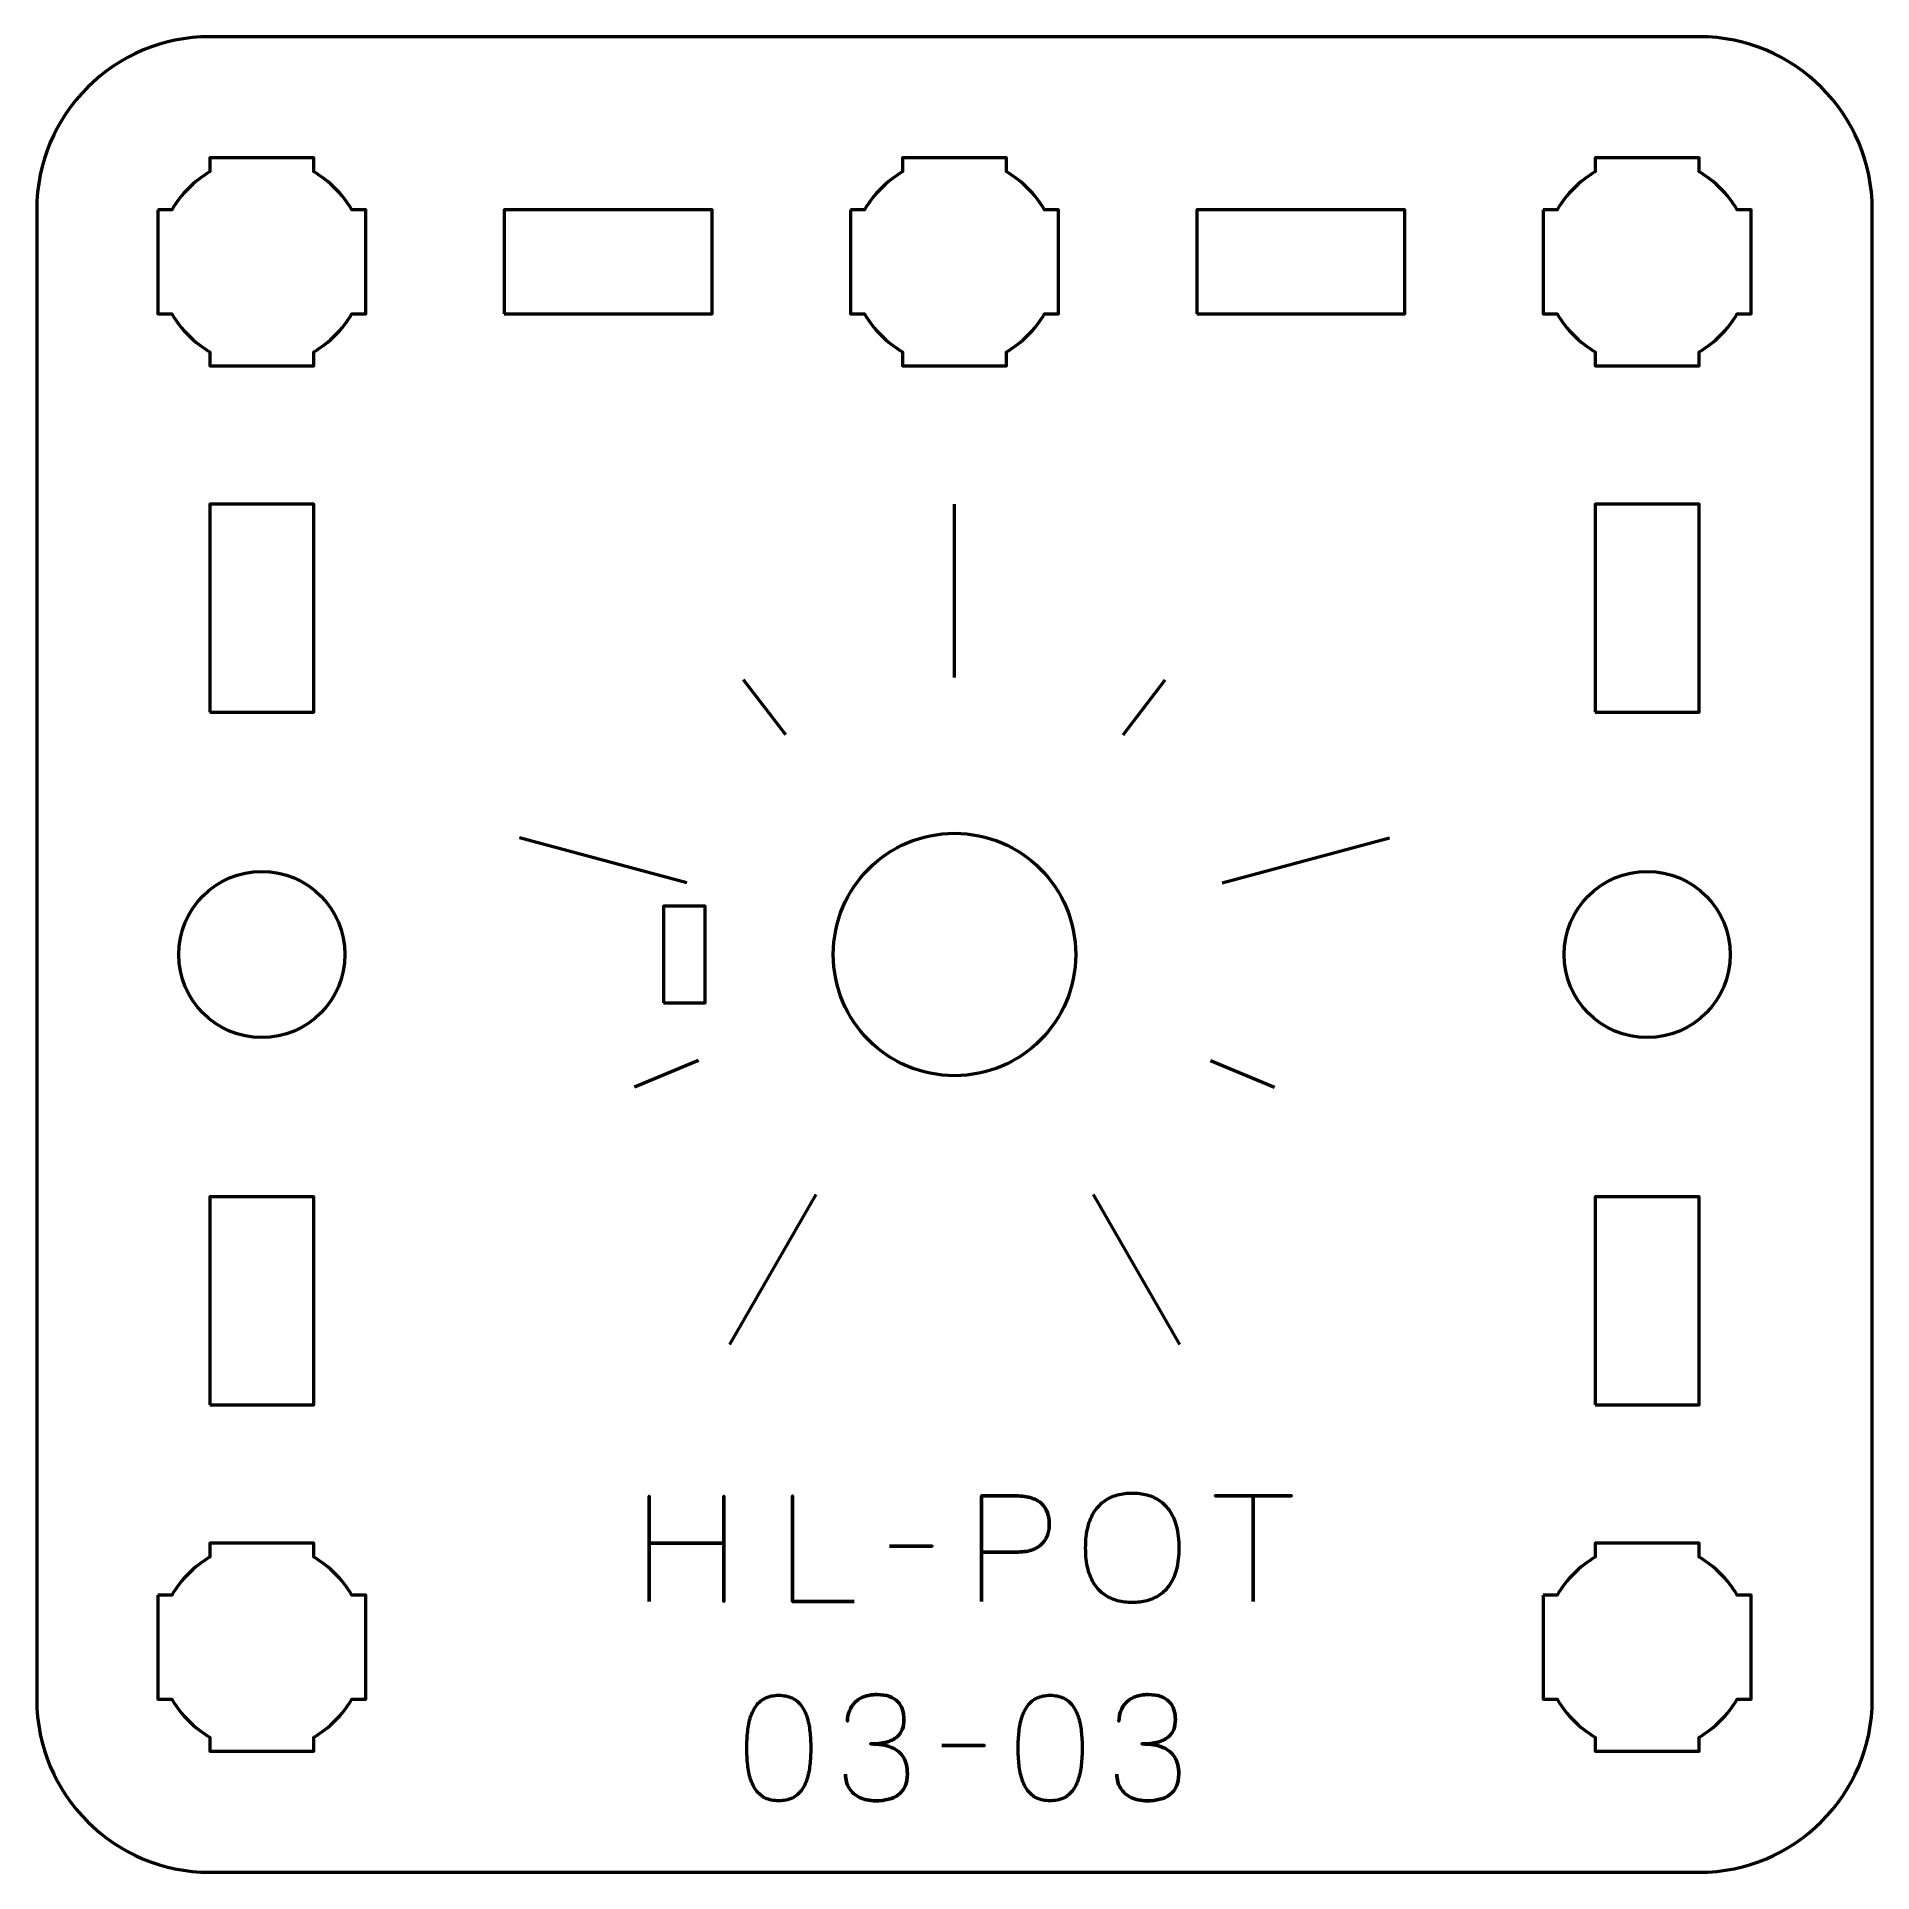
# Model space of a CAD drawing. Header units: centimetres. Extents: x 8.85 to 14.15, y -17.5 to -12.2.
import ezdxf

# ---------------------------------------------------------------- set-up
doc = ezdxf.new("R2010")
doc.units = ezdxf.units.CM
doc.header["$MEASUREMENT"] = 0
doc.layers.add('Layer 1', color=7, linetype='Continuous')

msp = doc.modelspace()

# ---------------------------------------------------------------- linework, layer by layer
at = {"layer": 'Layer 1', "lineweight": 53}
for points in [[(9.35, -14.15), (9.65, -14.15), (9.65, -13.55), (9.35, -13.55), (9.35, -14.15)], [(13.35, -14.15), (13.65, -14.15), (13.65, -13.55), (13.35, -13.55), (13.35, -14.15)], [(10.66, -14.98999), (10.78, -14.98999), (10.78, -14.71001), (10.66, -14.71001), (10.66, -14.98999)], [(9.35, -16.15), (9.65, -16.15), (9.65, -15.55), (9.35, -15.55), (9.35, -16.15)], [(13.35, -16.15), (13.65, -16.15), (13.65, -15.55), (13.35, -15.55), (13.35, -16.15)]]:
    msp.add_lwpolyline(points, close=True, dxfattribs=at)
for centre, major_axis, ratio in [((11.5, -14.85), (0.35, 0), 0.9999714), ((9.5, -14.85), (0, 0.24), 1), ((13.5, -14.85), (0, 0.24), 1)]:
    msp.add_ellipse(centre, major_axis=major_axis, ratio=ratio, dxfattribs=at)
for points, knots in [([(8.85, -17), (8.85, -17), (8.85, -12.7), (8.85, -12.7), (8.85, -12.7), (8.85, -12.42391), (9.07391, -12.2), (9.35, -12.2), (9.35, -12.2), (9.35, -12.2), (13.65, -12.2), (13.65, -12.2), (13.65, -12.2), (13.92609, -12.2), (14.15, -12.42391), (14.15, -12.7), (14.15, -12.7), (14.15, -12.7), (14.15, -17), (14.15, -17), (14.15, -17), (14.15, -17.27609), (13.92609, -17.5), (13.65, -17.5), (13.65, -17.5), (13.65, -17.5), (9.35, -17.5), (9.35, -17.5), (9.35, -17.5), (9.07391, -17.5), (8.85, -17.27609), (8.85, -17)], [0, 0, 0, 0, 0.125, 0.125, 0.125, 0.125, 0.25, 0.25, 0.25, 0.25, 0.375, 0.375, 0.375, 0.375, 0.5, 0.5, 0.5, 0.5, 0.625, 0.625, 0.625, 0.625, 0.75, 0.75, 0.75, 0.75, 0.875, 0.875, 0.875, 0.875, 1, 1, 1, 1]), ([(9.2, -12.7), (9.2, -12.7), (9.24015, -12.7), (9.24015, -12.7), (9.24015, -12.7), (9.2665, -12.65447), (9.30447, -12.6165), (9.35, -12.59015), (9.35, -12.59015), (9.35, -12.59015), (9.35, -12.55), (9.35, -12.55), (9.35, -12.55), (9.35, -12.55), (9.5, -12.55), (9.5, -12.55), (9.5, -12.55), (9.5, -12.55), (9.65, -12.55), (9.65, -12.55), (9.65, -12.55), (9.65, -12.55), (9.65, -12.59015), (9.65, -12.59015), (9.65, -12.59015), (9.69553, -12.6165), (9.7335, -12.65447), (9.75985, -12.7), (9.75985, -12.7), (9.75985, -12.7), (9.8, -12.7), (9.8, -12.7), (9.8, -12.7), (9.8, -12.7), (9.8, -12.85), (9.8, -12.85), (9.8, -12.85), (9.8, -12.85), (9.8, -13), (9.8, -13), (9.8, -13), (9.8, -13), (9.75985, -13), (9.75985, -13), (9.75985, -13), (9.7335, -13.04553), (9.69553, -13.0835), (9.65, -13.10985), (9.65, -13.10985), (9.65, -13.10985), (9.65, -13.15), (9.65, -13.15), (9.65, -13.15), (9.65, -13.15), (9.5, -13.15), (9.5, -13.15), (9.5, -13.15), (9.5, -13.15), (9.35, -13.15), (9.35, -13.15), (9.35, -13.15), (9.35, -13.15), (9.35, -13.10985), (9.35, -13.10985), (9.35, -13.10985), (9.30447, -13.0835), (9.2665, -13.04553), (9.24015, -13), (9.24015, -13), (9.24015, -13), (9.2, -13), (9.2, -13), (9.2, -13), (9.2, -13), (9.2, -12.85), (9.2, -12.85), (9.2, -12.85), (9.2, -12.85), (9.2, -12.7), (9.2, -12.7)], [0, 0, 0, 0, 0.05, 0.05, 0.05, 0.05, 0.1, 0.1, 0.1, 0.1, 0.15, 0.15, 0.15, 0.15, 0.2, 0.2, 0.2, 0.2, 0.25, 0.25, 0.25, 0.25, 0.3, 0.3, 0.3, 0.3, 0.35, 0.35, 0.35, 0.35, 0.4, 0.4, 0.4, 0.4, 0.45, 0.45, 0.45, 0.45, 0.5, 0.5, 0.5, 0.5, 0.55, 0.55, 0.55, 0.55, 0.6, 0.6, 0.6, 0.6, 0.65, 0.65, 0.65, 0.65, 0.7, 0.7, 0.7, 0.7, 0.75, 0.75, 0.75, 0.75, 0.8, 0.8, 0.8, 0.8, 0.85, 0.85, 0.85, 0.85, 0.9, 0.9, 0.9, 0.9, 0.95, 0.95, 0.95, 0.95, 1, 1, 1, 1]), ([(11.2, -12.7), (11.2, -12.7), (11.24015, -12.7), (11.24015, -12.7), (11.24015, -12.7), (11.2665, -12.65447), (11.30447, -12.6165), (11.35, -12.59015), (11.35, -12.59015), (11.35, -12.59015), (11.35, -12.55), (11.35, -12.55), (11.35, -12.55), (11.35, -12.55), (11.5, -12.55), (11.5, -12.55), (11.5, -12.55), (11.5, -12.55), (11.65, -12.55), (11.65, -12.55), (11.65, -12.55), (11.65, -12.55), (11.65, -12.59015), (11.65, -12.59015), (11.65, -12.59015), (11.69553, -12.6165), (11.7335, -12.65447), (11.75985, -12.7), (11.75985, -12.7), (11.75985, -12.7), (11.8, -12.7), (11.8, -12.7), (11.8, -12.7), (11.8, -12.7), (11.8, -12.85), (11.8, -12.85), (11.8, -12.85), (11.8, -12.85), (11.8, -13), (11.8, -13), (11.8, -13), (11.8, -13), (11.75985, -13), (11.75985, -13), (11.75985, -13), (11.7335, -13.04553), (11.69553, -13.0835), (11.65, -13.10985), (11.65, -13.10985), (11.65, -13.10985), (11.65, -13.15), (11.65, -13.15), (11.65, -13.15), (11.65, -13.15), (11.5, -13.15), (11.5, -13.15), (11.5, -13.15), (11.5, -13.15), (11.35, -13.15), (11.35, -13.15), (11.35, -13.15), (11.35, -13.15), (11.35, -13.10985), (11.35, -13.10985), (11.35, -13.10985), (11.30447, -13.0835), (11.2665, -13.04553), (11.24015, -13), (11.24015, -13), (11.24015, -13), (11.2, -13), (11.2, -13), (11.2, -13), (11.2, -13), (11.2, -12.85), (11.2, -12.85), (11.2, -12.85), (11.2, -12.85), (11.2, -12.7), (11.2, -12.7)], [0, 0, 0, 0, 0.05, 0.05, 0.05, 0.05, 0.1, 0.1, 0.1, 0.1, 0.15, 0.15, 0.15, 0.15, 0.2, 0.2, 0.2, 0.2, 0.25, 0.25, 0.25, 0.25, 0.3, 0.3, 0.3, 0.3, 0.35, 0.35, 0.35, 0.35, 0.4, 0.4, 0.4, 0.4, 0.45, 0.45, 0.45, 0.45, 0.5, 0.5, 0.5, 0.5, 0.55, 0.55, 0.55, 0.55, 0.6, 0.6, 0.6, 0.6, 0.65, 0.65, 0.65, 0.65, 0.7, 0.7, 0.7, 0.7, 0.75, 0.75, 0.75, 0.75, 0.8, 0.8, 0.8, 0.8, 0.85, 0.85, 0.85, 0.85, 0.9, 0.9, 0.9, 0.9, 0.95, 0.95, 0.95, 0.95, 1, 1, 1, 1]), ([(13.2, -12.7), (13.2, -12.7), (13.24015, -12.7), (13.24015, -12.7), (13.24015, -12.7), (13.2665, -12.65447), (13.30447, -12.6165), (13.35, -12.59015), (13.35, -12.59015), (13.35, -12.59015), (13.35, -12.55), (13.35, -12.55), (13.35, -12.55), (13.35, -12.55), (13.5, -12.55), (13.5, -12.55), (13.5, -12.55), (13.5, -12.55), (13.65, -12.55), (13.65, -12.55), (13.65, -12.55), (13.65, -12.55), (13.65, -12.59015), (13.65, -12.59015), (13.65, -12.59015), (13.69553, -12.6165), (13.7335, -12.65447), (13.75985, -12.7), (13.75985, -12.7), (13.75985, -12.7), (13.8, -12.7), (13.8, -12.7), (13.8, -12.7), (13.8, -12.7), (13.8, -12.85), (13.8, -12.85), (13.8, -12.85), (13.8, -12.85), (13.8, -13), (13.8, -13), (13.8, -13), (13.8, -13), (13.75985, -13), (13.75985, -13), (13.75985, -13), (13.7335, -13.04553), (13.69553, -13.0835), (13.65, -13.10985), (13.65, -13.10985), (13.65, -13.10985), (13.65, -13.15), (13.65, -13.15), (13.65, -13.15), (13.65, -13.15), (13.5, -13.15), (13.5, -13.15), (13.5, -13.15), (13.5, -13.15), (13.35, -13.15), (13.35, -13.15), (13.35, -13.15), (13.35, -13.15), (13.35, -13.10985), (13.35, -13.10985), (13.35, -13.10985), (13.30447, -13.0835), (13.2665, -13.04553), (13.24015, -13), (13.24015, -13), (13.24015, -13), (13.2, -13), (13.2, -13), (13.2, -13), (13.2, -13), (13.2, -12.85), (13.2, -12.85), (13.2, -12.85), (13.2, -12.85), (13.2, -12.7), (13.2, -12.7)], [0, 0, 0, 0, 0.05, 0.05, 0.05, 0.05, 0.1, 0.1, 0.1, 0.1, 0.15, 0.15, 0.15, 0.15, 0.2, 0.2, 0.2, 0.2, 0.25, 0.25, 0.25, 0.25, 0.3, 0.3, 0.3, 0.3, 0.35, 0.35, 0.35, 0.35, 0.4, 0.4, 0.4, 0.4, 0.45, 0.45, 0.45, 0.45, 0.5, 0.5, 0.5, 0.5, 0.55, 0.55, 0.55, 0.55, 0.6, 0.6, 0.6, 0.6, 0.65, 0.65, 0.65, 0.65, 0.7, 0.7, 0.7, 0.7, 0.75, 0.75, 0.75, 0.75, 0.8, 0.8, 0.8, 0.8, 0.85, 0.85, 0.85, 0.85, 0.9, 0.9, 0.9, 0.9, 0.95, 0.95, 0.95, 0.95, 1, 1, 1, 1]), ([(10.2, -13), (10.2, -13), (10.2, -12.7), (10.2, -12.7), (10.2, -12.7), (10.2, -12.7), (10.8, -12.7), (10.8, -12.7), (10.8, -12.7), (10.8, -12.7), (10.8, -13), (10.8, -13), (10.8, -13), (10.8, -13), (10.2, -13), (10.2, -13)], [0, 0, 0, 0, 0.25, 0.25, 0.25, 0.25, 0.5, 0.5, 0.5, 0.5, 0.75, 0.75, 0.75, 0.75, 1, 1, 1, 1]), ([(12.2, -13), (12.2, -13), (12.2, -12.7), (12.2, -12.7), (12.2, -12.7), (12.2, -12.7), (12.8, -12.7), (12.8, -12.7), (12.8, -12.7), (12.8, -12.7), (12.8, -13), (12.8, -13), (12.8, -13), (12.8, -13), (12.2, -13), (12.2, -13)], [0, 0, 0, 0, 0.25, 0.25, 0.25, 0.25, 0.5, 0.5, 0.5, 0.5, 0.75, 0.75, 0.75, 0.75, 1, 1, 1, 1]), ([(9.2, -16.7), (9.2, -16.7), (9.24015, -16.7), (9.24015, -16.7), (9.24015, -16.7), (9.2665, -16.65447), (9.30447, -16.6165), (9.35, -16.59015), (9.35, -16.59015), (9.35, -16.59015), (9.35, -16.55), (9.35, -16.55), (9.35, -16.55), (9.35, -16.55), (9.5, -16.55), (9.5, -16.55), (9.5, -16.55), (9.5, -16.55), (9.65, -16.55), (9.65, -16.55), (9.65, -16.55), (9.65, -16.55), (9.65, -16.59015), (9.65, -16.59015), (9.65, -16.59015), (9.69553, -16.6165), (9.7335, -16.65447), (9.75985, -16.7), (9.75985, -16.7), (9.75985, -16.7), (9.8, -16.7), (9.8, -16.7), (9.8, -16.7), (9.8, -16.7), (9.8, -16.85), (9.8, -16.85), (9.8, -16.85), (9.8, -16.85), (9.8, -17), (9.8, -17), (9.8, -17), (9.8, -17), (9.75985, -17), (9.75985, -17), (9.75985, -17), (9.7335, -17.04553), (9.69553, -17.0835), (9.65, -17.10985), (9.65, -17.10985), (9.65, -17.10985), (9.65, -17.15), (9.65, -17.15), (9.65, -17.15), (9.65, -17.15), (9.5, -17.15), (9.5, -17.15), (9.5, -17.15), (9.5, -17.15), (9.35, -17.15), (9.35, -17.15), (9.35, -17.15), (9.35, -17.15), (9.35, -17.10985), (9.35, -17.10985), (9.35, -17.10985), (9.30447, -17.0835), (9.2665, -17.04553), (9.24015, -17), (9.24015, -17), (9.24015, -17), (9.2, -17), (9.2, -17), (9.2, -17), (9.2, -17), (9.2, -16.85), (9.2, -16.85), (9.2, -16.85), (9.2, -16.85), (9.2, -16.7), (9.2, -16.7)], [0, 0, 0, 0, 0.05, 0.05, 0.05, 0.05, 0.1, 0.1, 0.1, 0.1, 0.15, 0.15, 0.15, 0.15, 0.2, 0.2, 0.2, 0.2, 0.25, 0.25, 0.25, 0.25, 0.3, 0.3, 0.3, 0.3, 0.35, 0.35, 0.35, 0.35, 0.4, 0.4, 0.4, 0.4, 0.45, 0.45, 0.45, 0.45, 0.5, 0.5, 0.5, 0.5, 0.55, 0.55, 0.55, 0.55, 0.6, 0.6, 0.6, 0.6, 0.65, 0.65, 0.65, 0.65, 0.7, 0.7, 0.7, 0.7, 0.75, 0.75, 0.75, 0.75, 0.8, 0.8, 0.8, 0.8, 0.85, 0.85, 0.85, 0.85, 0.9, 0.9, 0.9, 0.9, 0.95, 0.95, 0.95, 0.95, 1, 1, 1, 1]), ([(13.2, -16.7), (13.2, -16.7), (13.24015, -16.7), (13.24015, -16.7), (13.24015, -16.7), (13.2665, -16.65447), (13.30447, -16.6165), (13.35, -16.59015), (13.35, -16.59015), (13.35, -16.59015), (13.35, -16.55), (13.35, -16.55), (13.35, -16.55), (13.35, -16.55), (13.5, -16.55), (13.5, -16.55), (13.5, -16.55), (13.5, -16.55), (13.65, -16.55), (13.65, -16.55), (13.65, -16.55), (13.65, -16.55), (13.65, -16.59015), (13.65, -16.59015), (13.65, -16.59015), (13.69553, -16.6165), (13.7335, -16.65447), (13.75985, -16.7), (13.75985, -16.7), (13.75985, -16.7), (13.8, -16.7), (13.8, -16.7), (13.8, -16.7), (13.8, -16.7), (13.8, -16.85), (13.8, -16.85), (13.8, -16.85), (13.8, -16.85), (13.8, -17), (13.8, -17), (13.8, -17), (13.8, -17), (13.75985, -17), (13.75985, -17), (13.75985, -17), (13.7335, -17.04553), (13.69553, -17.0835), (13.65, -17.10985), (13.65, -17.10985), (13.65, -17.10985), (13.65, -17.15), (13.65, -17.15), (13.65, -17.15), (13.65, -17.15), (13.5, -17.15), (13.5, -17.15), (13.5, -17.15), (13.5, -17.15), (13.35, -17.15), (13.35, -17.15), (13.35, -17.15), (13.35, -17.15), (13.35, -17.10985), (13.35, -17.10985), (13.35, -17.10985), (13.30447, -17.0835), (13.2665, -17.04553), (13.24015, -17), (13.24015, -17), (13.24015, -17), (13.2, -17), (13.2, -17), (13.2, -17), (13.2, -17), (13.2, -16.85), (13.2, -16.85), (13.2, -16.85), (13.2, -16.85), (13.2, -16.7), (13.2, -16.7)], [0, 0, 0, 0, 0.05, 0.05, 0.05, 0.05, 0.1, 0.1, 0.1, 0.1, 0.15, 0.15, 0.15, 0.15, 0.2, 0.2, 0.2, 0.2, 0.25, 0.25, 0.25, 0.25, 0.3, 0.3, 0.3, 0.3, 0.35, 0.35, 0.35, 0.35, 0.4, 0.4, 0.4, 0.4, 0.45, 0.45, 0.45, 0.45, 0.5, 0.5, 0.5, 0.5, 0.55, 0.55, 0.55, 0.55, 0.6, 0.6, 0.6, 0.6, 0.65, 0.65, 0.65, 0.65, 0.7, 0.7, 0.7, 0.7, 0.75, 0.75, 0.75, 0.75, 0.8, 0.8, 0.8, 0.8, 0.85, 0.85, 0.85, 0.85, 0.9, 0.9, 0.9, 0.9, 0.95, 0.95, 0.95, 0.95, 1, 1, 1, 1])]:
    msp.add_open_spline(points, degree=3, knots=knots, dxfattribs=at)
at = {"layer": 'Layer 1', "color": 5, "lineweight": 53}
for points in [[(11.49998, -14.05001), (11.49998, -14.05001), (11.49998, -13.55001), (11.49998, -13.55001)], [(11.01298, -14.21533), (11.01298, -14.21533), (10.89123, -14.05666), (10.89123, -14.05666)], [(11.98699, -14.21532), (11.98699, -14.21532), (12.10874, -14.05665), (12.10874, -14.05665)], [(11.98699, -14.21532), (11.98699, -14.21532), (12.10874, -14.05665), (12.10874, -14.05665)], [(10.72725, -14.64295), (10.72725, -14.64295), (10.24429, -14.51354), (10.24429, -14.51354)], [(12.27274, -14.64293), (12.27274, -14.64293), (12.7557, -14.51352), (12.7557, -14.51352)], [(10.76089, -15.15617), (10.76089, -15.15617), (10.57611, -15.23271), (10.57611, -15.23271)], [(12.2391, -15.15614), (12.2391, -15.15614), (12.42388, -15.23268), (12.42388, -15.23268)], [(11.10001, -15.54283), (11.10001, -15.54283), (10.85001, -15.97584), (10.85001, -15.97584)], [(11.90001, -15.54282), (11.90001, -15.54282), (12.15001, -15.97583), (12.15001, -15.97583)]]:
    msp.add_open_spline(points, degree=3, dxfattribs=at)
for points, knots in [([(10.61884, -16.71838), (10.61884, -16.71838), (10.61884, -16.54947), (10.61884, -16.54947), (10.61884, -16.54947), (10.61884, -16.54947), (10.83431, -16.54947), (10.83431, -16.54947), (10.83431, -16.54947), (10.83431, -16.54947), (10.83431, -16.71838), (10.83431, -16.71838), (10.83431, -16.71838), (10.83431, -16.71838), (10.83431, -16.41358), (10.83431, -16.41358), (10.83431, -16.41358), (10.83431, -16.41358), (10.83431, -16.54947), (10.83431, -16.54947), (10.83431, -16.54947), (10.83431, -16.54947), (10.61884, -16.54947), (10.61884, -16.54947), (10.61884, -16.54947), (10.61884, -16.54947), (10.61884, -16.41358), (10.61884, -16.41358), (10.61884, -16.41358), (10.61884, -16.41358), (10.61884, -16.71838), (10.61884, -16.71838)], [0, 0, 0, 0, 0.125, 0.125, 0.125, 0.125, 0.25, 0.25, 0.25, 0.25, 0.375, 0.375, 0.375, 0.375, 0.5, 0.5, 0.5, 0.5, 0.625, 0.625, 0.625, 0.625, 0.75, 0.75, 0.75, 0.75, 0.875, 0.875, 0.875, 0.875, 1, 1, 1, 1]), ([(11.21023, -16.71838), (11.21023, -16.71838), (11.03201, -16.71838), (11.03201, -16.71838), (11.03201, -16.71838), (11.03201, -16.71838), (11.03201, -16.41316), (11.03201, -16.41316), (11.03201, -16.41316), (11.03201, -16.41316), (11.03201, -16.71838), (11.03201, -16.71838), (11.03201, -16.71838), (11.03201, -16.71838), (11.21023, -16.71838), (11.21023, -16.71838)], [0, 0, 0, 0, 0.25, 0.25, 0.25, 0.25, 0.5, 0.5, 0.5, 0.5, 0.75, 0.75, 0.75, 0.75, 1, 1, 1, 1]), ([(11.5781, -16.71838), (11.5781, -16.71838), (11.5781, -16.41316), (11.5781, -16.41316), (11.5781, -16.41316), (11.5781, -16.41316), (11.67547, -16.41316), (11.67547, -16.41316), (11.67547, -16.41316), (11.69494, -16.41323), (11.71095, -16.41542), (11.72358, -16.41965), (11.72358, -16.41965), (11.73614, -16.42381), (11.74602, -16.4296), (11.75315, -16.43694), (11.75315, -16.43694), (11.76027, -16.4442), (11.76535, -16.45253), (11.76846, -16.46191), (11.76846, -16.46191), (11.77149, -16.4713), (11.77325, -16.4811), (11.77368, -16.49148), (11.77368, -16.49148), (11.77417, -16.50185), (11.77297, -16.51201), (11.77015, -16.52188), (11.77015, -16.52188), (11.76726, -16.53176), (11.76239, -16.54072), (11.7554, -16.54877), (11.7554, -16.54877), (11.74849, -16.55681), (11.73911, -16.56323), (11.72732, -16.56796), (11.72732, -16.56796), (11.71554, -16.57275), (11.70094, -16.57515), (11.68351, -16.57529), (11.68351, -16.57529), (11.68351, -16.57529), (11.5781, -16.57529), (11.5781, -16.57529), (11.5781, -16.57529), (11.5781, -16.57529), (11.68351, -16.57529), (11.68351, -16.57529), (11.68351, -16.57529), (11.70058, -16.57515), (11.71505, -16.57275), (11.72676, -16.56796), (11.72676, -16.56796), (11.73854, -16.56323), (11.74793, -16.55681), (11.75498, -16.54877), (11.75498, -16.54877), (11.76197, -16.54072), (11.76698, -16.53176), (11.76994, -16.52188), (11.76994, -16.52188), (11.7729, -16.51201), (11.77417, -16.50185), (11.77368, -16.49148), (11.77368, -16.49148), (11.77325, -16.4811), (11.77149, -16.4713), (11.76832, -16.46191), (11.76832, -16.46191), (11.76521, -16.45253), (11.75999, -16.4442), (11.75286, -16.43694), (11.75286, -16.43694), (11.74567, -16.4296), (11.73579, -16.42381), (11.72323, -16.41965), (11.72323, -16.41965), (11.7106, -16.41542), (11.69473, -16.41323), (11.67547, -16.41316), (11.67547, -16.41316), (11.67547, -16.41316), (11.5781, -16.41316), (11.5781, -16.41316), (11.5781, -16.41316), (11.5781, -16.41316), (11.5781, -16.71838), (11.5781, -16.71838)], [0, 0, 0, 0, 0.0454545, 0.0454545, 0.0454545, 0.0454545, 0.0909091, 0.0909091, 0.0909091, 0.0909091, 0.1363636, 0.1363636, 0.1363636, 0.1363636, 0.1818182, 0.1818182, 0.1818182, 0.1818182, 0.2272727, 0.2272727, 0.2272727, 0.2272727, 0.2727273, 0.2727273, 0.2727273, 0.2727273, 0.3181818, 0.3181818, 0.3181818, 0.3181818, 0.3636364, 0.3636364, 0.3636364, 0.3636364, 0.4090909, 0.4090909, 0.4090909, 0.4090909, 0.4545455, 0.4545455, 0.4545455, 0.4545455, 0.5, 0.5, 0.5, 0.5, 0.5454545, 0.5454545, 0.5454545, 0.5454545, 0.5909091, 0.5909091, 0.5909091, 0.5909091, 0.6363636, 0.6363636, 0.6363636, 0.6363636, 0.6818182, 0.6818182, 0.6818182, 0.6818182, 0.7272727, 0.7272727, 0.7272727, 0.7272727, 0.7727273, 0.7727273, 0.7727273, 0.7727273, 0.8181818, 0.8181818, 0.8181818, 0.8181818, 0.8636364, 0.8636364, 0.8636364, 0.8636364, 0.9090909, 0.9090909, 0.9090909, 0.9090909, 0.9545455, 0.9545455, 0.9545455, 0.9545455, 1, 1, 1, 1]), ([(12.01328, -16.72092), (12.02817, -16.72099), (12.04228, -16.71923), (12.05575, -16.71577), (12.05575, -16.71577), (12.06916, -16.71224), (12.08143, -16.70674), (12.09265, -16.69912), (12.09265, -16.69912), (12.10387, -16.69157), (12.11361, -16.68162), (12.12186, -16.66934), (12.12186, -16.66934), (12.13012, -16.65707), (12.13647, -16.64218), (12.14098, -16.62468), (12.14098, -16.62468), (12.14557, -16.60719), (12.14783, -16.58679), (12.1479, -16.56344), (12.1479, -16.56344), (12.14783, -16.54009), (12.14557, -16.5197), (12.14098, -16.50213), (12.14098, -16.50213), (12.13647, -16.48456), (12.13012, -16.4696), (12.12186, -16.45726), (12.12186, -16.45726), (12.11361, -16.44491), (12.10387, -16.43489), (12.09265, -16.4272), (12.09265, -16.4272), (12.08143, -16.41951), (12.06916, -16.41394), (12.05575, -16.41034), (12.05575, -16.41034), (12.04228, -16.40681), (12.02817, -16.40505), (12.01328, -16.40512), (12.01328, -16.40512), (11.99839, -16.40505), (11.98428, -16.40681), (11.9708, -16.41034), (11.9708, -16.41034), (11.9574, -16.41394), (11.94512, -16.41951), (11.9339, -16.4272), (11.9339, -16.4272), (11.92269, -16.43489), (11.91295, -16.44491), (11.90469, -16.45726), (11.90469, -16.45726), (11.89644, -16.4696), (11.89009, -16.48456), (11.88557, -16.50213), (11.88557, -16.50213), (11.88099, -16.5197), (11.87873, -16.54009), (11.87866, -16.56344), (11.87866, -16.56344), (11.87873, -16.58679), (11.88099, -16.60719), (11.88557, -16.62468), (11.88557, -16.62468), (11.89009, -16.64218), (11.89644, -16.65707), (11.90469, -16.66934), (11.90469, -16.66934), (11.91295, -16.68162), (11.92269, -16.69157), (11.9339, -16.69912), (11.9339, -16.69912), (11.94512, -16.70674), (11.9574, -16.71224), (11.9708, -16.71577), (11.9708, -16.71577), (11.98428, -16.71923), (11.99839, -16.72099), (12.01328, -16.72092)], [0, 0, 0, 0, 0.05, 0.05, 0.05, 0.05, 0.1, 0.1, 0.1, 0.1, 0.15, 0.15, 0.15, 0.15, 0.2, 0.2, 0.2, 0.2, 0.25, 0.25, 0.25, 0.25, 0.3, 0.3, 0.3, 0.3, 0.35, 0.35, 0.35, 0.35, 0.4, 0.4, 0.4, 0.4, 0.45, 0.45, 0.45, 0.45, 0.5, 0.5, 0.5, 0.5, 0.55, 0.55, 0.55, 0.55, 0.6, 0.6, 0.6, 0.6, 0.65, 0.65, 0.65, 0.65, 0.7, 0.7, 0.7, 0.7, 0.75, 0.75, 0.75, 0.75, 0.8, 0.8, 0.8, 0.8, 0.85, 0.85, 0.85, 0.85, 0.9, 0.9, 0.9, 0.9, 0.95, 0.95, 0.95, 0.95, 1, 1, 1, 1]), ([(12.01328, -16.72092), (12.02817, -16.72099), (12.04228, -16.71923), (12.05575, -16.71577), (12.05575, -16.71577), (12.06916, -16.71224), (12.08143, -16.70674), (12.09265, -16.69912), (12.09265, -16.69912), (12.10387, -16.69157), (12.11361, -16.68162), (12.12186, -16.66934), (12.12186, -16.66934), (12.13012, -16.65707), (12.13647, -16.64218), (12.14098, -16.62468), (12.14098, -16.62468), (12.14557, -16.60719), (12.14783, -16.58679), (12.1479, -16.56344), (12.1479, -16.56344), (12.14783, -16.54009), (12.14557, -16.5197), (12.14098, -16.50213), (12.14098, -16.50213), (12.13647, -16.48456), (12.13012, -16.4696), (12.12186, -16.45726), (12.12186, -16.45726), (12.11361, -16.44491), (12.10387, -16.43489), (12.09265, -16.4272), (12.09265, -16.4272), (12.08143, -16.41951), (12.06916, -16.41394), (12.05575, -16.41034), (12.05575, -16.41034), (12.04228, -16.40681), (12.02817, -16.40505), (12.01328, -16.40512), (12.01328, -16.40512), (11.99839, -16.40505), (11.98428, -16.40681), (11.9708, -16.41034), (11.9708, -16.41034), (11.9574, -16.41394), (11.94512, -16.41951), (11.9339, -16.4272), (11.9339, -16.4272), (11.92269, -16.43489), (11.91295, -16.44491), (11.90469, -16.45726), (11.90469, -16.45726), (11.89644, -16.4696), (11.89009, -16.48456), (11.88557, -16.50213), (11.88557, -16.50213), (11.88099, -16.5197), (11.87873, -16.54009), (11.87866, -16.56344), (11.87866, -16.56344), (11.87873, -16.58679), (11.88099, -16.60719), (11.88557, -16.62468), (11.88557, -16.62468), (11.89009, -16.64218), (11.89644, -16.65707), (11.90469, -16.66934), (11.90469, -16.66934), (11.91295, -16.68162), (11.92269, -16.69157), (11.9339, -16.69912), (11.9339, -16.69912), (11.94512, -16.70674), (11.9574, -16.71224), (11.9708, -16.71577), (11.9708, -16.71577), (11.98428, -16.71923), (11.99839, -16.72099), (12.01328, -16.72092)], [0, 0, 0, 0, 0.05, 0.05, 0.05, 0.05, 0.1, 0.1, 0.1, 0.1, 0.15, 0.15, 0.15, 0.15, 0.2, 0.2, 0.2, 0.2, 0.25, 0.25, 0.25, 0.25, 0.3, 0.3, 0.3, 0.3, 0.35, 0.35, 0.35, 0.35, 0.4, 0.4, 0.4, 0.4, 0.45, 0.45, 0.45, 0.45, 0.5, 0.5, 0.5, 0.5, 0.55, 0.55, 0.55, 0.55, 0.6, 0.6, 0.6, 0.6, 0.65, 0.65, 0.65, 0.65, 0.7, 0.7, 0.7, 0.7, 0.75, 0.75, 0.75, 0.75, 0.8, 0.8, 0.8, 0.8, 0.85, 0.85, 0.85, 0.85, 0.9, 0.9, 0.9, 0.9, 0.95, 0.95, 0.95, 0.95, 1, 1, 1, 1]), ([(12.3621, -16.71838), (12.3621, -16.71838), (12.3621, -16.41316), (12.3621, -16.41316), (12.3621, -16.41316), (12.3621, -16.41316), (12.25246, -16.41316), (12.25246, -16.41316), (12.25246, -16.41316), (12.25246, -16.41316), (12.47259, -16.41316), (12.47259, -16.41316), (12.47259, -16.41316), (12.47259, -16.41316), (12.3621, -16.41316), (12.3621, -16.41316), (12.3621, -16.41316), (12.3621, -16.41316), (12.3621, -16.71838), (12.3621, -16.71838)], [0, 0, 0, 0, 0.2, 0.2, 0.2, 0.2, 0.4, 0.4, 0.4, 0.4, 0.6, 0.6, 0.6, 0.6, 0.8, 0.8, 0.8, 0.8, 1, 1, 1, 1]), ([(11.31225, -16.55878), (11.31225, -16.55878), (11.43544, -16.55878), (11.43544, -16.55878), (11.43544, -16.55878), (11.43544, -16.55878), (11.31225, -16.55878), (11.31225, -16.55878)], [0, 0, 0, 0, 0.5, 0.5, 0.5, 0.5, 1, 1, 1, 1]), ([(10.99264, -17.29369), (11.00745, -17.29362), (11.02022, -17.29101), (11.03088, -17.28593), (11.03088, -17.28593), (11.04146, -17.28085), (11.05028, -17.27358), (11.05733, -17.26434), (11.05733, -17.26434), (11.06432, -17.25503), (11.06982, -17.24402), (11.07391, -17.23132), (11.07391, -17.23132), (11.07794, -17.21862), (11.08083, -17.20472), (11.08245, -17.18948), (11.08245, -17.18948), (11.08415, -17.17424), (11.08499, -17.15822), (11.08492, -17.14129), (11.08492, -17.14129), (11.08499, -17.12443), (11.08415, -17.10841), (11.08245, -17.09324), (11.08245, -17.09324), (11.08083, -17.07807), (11.07794, -17.0641), (11.07391, -17.0514), (11.07391, -17.0514), (11.06982, -17.03877), (11.06432, -17.02777), (11.05733, -17.01838), (11.05733, -17.01838), (11.05028, -17.00907), (11.04146, -17.0018), (11.03088, -16.99672), (11.03088, -16.99672), (11.02022, -16.99157), (11.00745, -16.98896), (10.99264, -16.98889), (10.99264, -16.98889), (10.97782, -16.98896), (10.96505, -16.99157), (10.95439, -16.99672), (10.95439, -16.99672), (10.94381, -17.0018), (10.93499, -17.00907), (10.92794, -17.01838), (10.92794, -17.01838), (10.92095, -17.02777), (10.91545, -17.03877), (10.91136, -17.0514), (10.91136, -17.0514), (10.90733, -17.0641), (10.90444, -17.07807), (10.90282, -17.09324), (10.90282, -17.09324), (10.90113, -17.10841), (10.90028, -17.12443), (10.90035, -17.14129), (10.90035, -17.14129), (10.90028, -17.15822), (10.90113, -17.17424), (10.90282, -17.18948), (10.90282, -17.18948), (10.90444, -17.20472), (10.90733, -17.21862), (10.91136, -17.23132), (10.91136, -17.23132), (10.91545, -17.24402), (10.92095, -17.25503), (10.92794, -17.26434), (10.92794, -17.26434), (10.93499, -17.27358), (10.94381, -17.28085), (10.95439, -17.28593), (10.95439, -17.28593), (10.96505, -17.29101), (10.97782, -17.29362), (10.99264, -17.29369)], [0, 0, 0, 0, 0.05, 0.05, 0.05, 0.05, 0.1, 0.1, 0.1, 0.1, 0.15, 0.15, 0.15, 0.15, 0.2, 0.2, 0.2, 0.2, 0.25, 0.25, 0.25, 0.25, 0.3, 0.3, 0.3, 0.3, 0.35, 0.35, 0.35, 0.35, 0.4, 0.4, 0.4, 0.4, 0.45, 0.45, 0.45, 0.45, 0.5, 0.5, 0.5, 0.5, 0.55, 0.55, 0.55, 0.55, 0.6, 0.6, 0.6, 0.6, 0.65, 0.65, 0.65, 0.65, 0.7, 0.7, 0.7, 0.7, 0.75, 0.75, 0.75, 0.75, 0.8, 0.8, 0.8, 0.8, 0.85, 0.85, 0.85, 0.85, 0.9, 0.9, 0.9, 0.9, 0.95, 0.95, 0.95, 0.95, 1, 1, 1, 1]), ([(10.99264, -17.29369), (11.00745, -17.29362), (11.02022, -17.29101), (11.03088, -17.28593), (11.03088, -17.28593), (11.04146, -17.28085), (11.05028, -17.27358), (11.05733, -17.26434), (11.05733, -17.26434), (11.06432, -17.25503), (11.06982, -17.24402), (11.07391, -17.23132), (11.07391, -17.23132), (11.07794, -17.21862), (11.08083, -17.20472), (11.08245, -17.18948), (11.08245, -17.18948), (11.08415, -17.17424), (11.08499, -17.15822), (11.08492, -17.14129), (11.08492, -17.14129), (11.08499, -17.12443), (11.08415, -17.10841), (11.08245, -17.09324), (11.08245, -17.09324), (11.08083, -17.07807), (11.07794, -17.0641), (11.07391, -17.0514), (11.07391, -17.0514), (11.06982, -17.03877), (11.06432, -17.02777), (11.05733, -17.01838), (11.05733, -17.01838), (11.05028, -17.00907), (11.04146, -17.0018), (11.03088, -16.99672), (11.03088, -16.99672), (11.02022, -16.99157), (11.00745, -16.98896), (10.99264, -16.98889), (10.99264, -16.98889), (10.97782, -16.98896), (10.96505, -16.99157), (10.95439, -16.99672), (10.95439, -16.99672), (10.94381, -17.0018), (10.93499, -17.00907), (10.92794, -17.01838), (10.92794, -17.01838), (10.92095, -17.02777), (10.91545, -17.03877), (10.91136, -17.0514), (10.91136, -17.0514), (10.90733, -17.0641), (10.90444, -17.07807), (10.90282, -17.09324), (10.90282, -17.09324), (10.90113, -17.10841), (10.90028, -17.12443), (10.90035, -17.14129), (10.90035, -17.14129), (10.90028, -17.15822), (10.90113, -17.17424), (10.90282, -17.18948), (10.90282, -17.18948), (10.90444, -17.20472), (10.90733, -17.21862), (10.91136, -17.23132), (10.91136, -17.23132), (10.91545, -17.24402), (10.92095, -17.25503), (10.92794, -17.26434), (10.92794, -17.26434), (10.93499, -17.27358), (10.94381, -17.28085), (10.95439, -17.28593), (10.95439, -17.28593), (10.96505, -17.29101), (10.97782, -17.29362), (10.99264, -17.29369)], [0, 0, 0, 0, 0.05, 0.05, 0.05, 0.05, 0.1, 0.1, 0.1, 0.1, 0.15, 0.15, 0.15, 0.15, 0.2, 0.2, 0.2, 0.2, 0.25, 0.25, 0.25, 0.25, 0.3, 0.3, 0.3, 0.3, 0.35, 0.35, 0.35, 0.35, 0.4, 0.4, 0.4, 0.4, 0.45, 0.45, 0.45, 0.45, 0.5, 0.5, 0.5, 0.5, 0.55, 0.55, 0.55, 0.55, 0.6, 0.6, 0.6, 0.6, 0.65, 0.65, 0.65, 0.65, 0.7, 0.7, 0.7, 0.7, 0.75, 0.75, 0.75, 0.75, 0.8, 0.8, 0.8, 0.8, 0.85, 0.85, 0.85, 0.85, 0.9, 0.9, 0.9, 0.9, 0.95, 0.95, 0.95, 0.95, 1, 1, 1, 1]), ([(11.18525, -17.21707), (11.18532, -17.23231), (11.18885, -17.24557), (11.19583, -17.25707), (11.19583, -17.25707), (11.20282, -17.2685), (11.21277, -17.27746), (11.22575, -17.28388), (11.22575, -17.28388), (11.23873, -17.2903), (11.25432, -17.29355), (11.27246, -17.29369), (11.27246, -17.29369), (11.28607, -17.29369), (11.29842, -17.29228), (11.30964, -17.28932), (11.30964, -17.28932), (11.32079, -17.28635), (11.33038, -17.28177), (11.3385, -17.27549), (11.3385, -17.27549), (11.34661, -17.26921), (11.35282, -17.26109), (11.35726, -17.25122), (11.35726, -17.25122), (11.36164, -17.24127), (11.36382, -17.22934), (11.36389, -17.21537), (11.36389, -17.21537), (11.36397, -17.19675), (11.36016, -17.18101), (11.35261, -17.16824), (11.35261, -17.16824), (11.34506, -17.15547), (11.33334, -17.14588), (11.31761, -17.13932), (11.31761, -17.13932), (11.30188, -17.13275), (11.2817, -17.12944), (11.25722, -17.12944), (11.25722, -17.12944), (11.27549, -17.12951), (11.2908, -17.12782), (11.30329, -17.12436), (11.30329, -17.12436), (11.31571, -17.1209), (11.32565, -17.11603), (11.33313, -17.10968), (11.33313, -17.10968), (11.34061, -17.1034), (11.34604, -17.09592), (11.34929, -17.08732), (11.34929, -17.08732), (11.35261, -17.07878), (11.35423, -17.0694), (11.35416, -17.05917), (11.35416, -17.05917), (11.35423, -17.04893), (11.35282, -17.03948), (11.35, -17.03073), (11.35, -17.03073), (11.34724, -17.02198), (11.34273, -17.01429), (11.33659, -17.00773), (11.33659, -17.00773), (11.33045, -17.00117), (11.32234, -16.99602), (11.31239, -16.99235), (11.31239, -16.99235), (11.30237, -16.98868), (11.29016, -16.98685), (11.27584, -16.98678), (11.27584, -16.98678), (11.26159, -16.98685), (11.2491, -16.98896), (11.23852, -16.99306), (11.23852, -16.99306), (11.22786, -16.99715), (11.21912, -17.00272), (11.21206, -17.00985), (11.21206, -17.00985), (11.20508, -17.01697), (11.19985, -17.02509), (11.1964, -17.03426), (11.1964, -17.03426), (11.19287, -17.04343), (11.19118, -17.05317), (11.19118, -17.0634), (11.19118, -17.0634), (11.19118, -17.05317), (11.19287, -17.04343), (11.1964, -17.03426), (11.1964, -17.03426), (11.19985, -17.02509), (11.20508, -17.01697), (11.21206, -17.00985), (11.21206, -17.00985), (11.21912, -17.00272), (11.22786, -16.99715), (11.23852, -16.99306), (11.23852, -16.99306), (11.2491, -16.98896), (11.26159, -16.98685), (11.27584, -16.98678), (11.27584, -16.98678), (11.29016, -16.98685), (11.30237, -16.98868), (11.31239, -16.99235), (11.31239, -16.99235), (11.32234, -16.99602), (11.33045, -17.00117), (11.33659, -17.00773), (11.33659, -17.00773), (11.34273, -17.01429), (11.34724, -17.02198), (11.35, -17.03073), (11.35, -17.03073), (11.35282, -17.03948), (11.35423, -17.04893), (11.35416, -17.05917), (11.35416, -17.05917), (11.35423, -17.0694), (11.35261, -17.07878), (11.34929, -17.08732), (11.34929, -17.08732), (11.34604, -17.09592), (11.34061, -17.1034), (11.33313, -17.10968), (11.33313, -17.10968), (11.32565, -17.11603), (11.31571, -17.1209), (11.30329, -17.12436), (11.30329, -17.12436), (11.2908, -17.12782), (11.27549, -17.12951), (11.25722, -17.12944), (11.25722, -17.12944), (11.2817, -17.12944), (11.30188, -17.13275), (11.31761, -17.13932), (11.31761, -17.13932), (11.33334, -17.14588), (11.34506, -17.15547), (11.35261, -17.16824), (11.35261, -17.16824), (11.36016, -17.18101), (11.36397, -17.19675), (11.36389, -17.21537), (11.36389, -17.21537), (11.36382, -17.22934), (11.36164, -17.24127), (11.35726, -17.25122), (11.35726, -17.25122), (11.35282, -17.26109), (11.34661, -17.26921), (11.3385, -17.27549), (11.3385, -17.27549), (11.33038, -17.28177), (11.32079, -17.28635), (11.30964, -17.28932), (11.30964, -17.28932), (11.29842, -17.29228), (11.28607, -17.29369), (11.27246, -17.29369), (11.27246, -17.29369), (11.25432, -17.29355), (11.23873, -17.2903), (11.22575, -17.28388), (11.22575, -17.28388), (11.21277, -17.27746), (11.20282, -17.2685), (11.19583, -17.25707), (11.19583, -17.25707), (11.18885, -17.24557), (11.18532, -17.23231), (11.18525, -17.21707)], [0, 0, 0, 0, 0.0227273, 0.0227273, 0.0227273, 0.0227273, 0.0454545, 0.0454545, 0.0454545, 0.0454545, 0.0681818, 0.0681818, 0.0681818, 0.0681818, 0.0909091, 0.0909091, 0.0909091, 0.0909091, 0.1136364, 0.1136364, 0.1136364, 0.1136364, 0.1363636, 0.1363636, 0.1363636, 0.1363636, 0.1590909, 0.1590909, 0.1590909, 0.1590909, 0.1818182, 0.1818182, 0.1818182, 0.1818182, 0.2045455, 0.2045455, 0.2045455, 0.2045455, 0.2272727, 0.2272727, 0.2272727, 0.2272727, 0.25, 0.25, 0.25, 0.25, 0.2727273, 0.2727273, 0.2727273, 0.2727273, 0.2954545, 0.2954545, 0.2954545, 0.2954545, 0.3181818, 0.3181818, 0.3181818, 0.3181818, 0.3409091, 0.3409091, 0.3409091, 0.3409091, 0.3636364, 0.3636364, 0.3636364, 0.3636364, 0.3863636, 0.3863636, 0.3863636, 0.3863636, 0.4090909, 0.4090909, 0.4090909, 0.4090909, 0.4318182, 0.4318182, 0.4318182, 0.4318182, 0.4545455, 0.4545455, 0.4545455, 0.4545455, 0.4772727, 0.4772727, 0.4772727, 0.4772727, 0.5, 0.5, 0.5, 0.5, 0.5227273, 0.5227273, 0.5227273, 0.5227273, 0.5454545, 0.5454545, 0.5454545, 0.5454545, 0.5681818, 0.5681818, 0.5681818, 0.5681818, 0.5909091, 0.5909091, 0.5909091, 0.5909091, 0.6136364, 0.6136364, 0.6136364, 0.6136364, 0.6363636, 0.6363636, 0.6363636, 0.6363636, 0.6590909, 0.6590909, 0.6590909, 0.6590909, 0.6818182, 0.6818182, 0.6818182, 0.6818182, 0.7045455, 0.7045455, 0.7045455, 0.7045455, 0.7272727, 0.7272727, 0.7272727, 0.7272727, 0.75, 0.75, 0.75, 0.75, 0.7727273, 0.7727273, 0.7727273, 0.7727273, 0.7954545, 0.7954545, 0.7954545, 0.7954545, 0.8181818, 0.8181818, 0.8181818, 0.8181818, 0.8409091, 0.8409091, 0.8409091, 0.8409091, 0.8636364, 0.8636364, 0.8636364, 0.8636364, 0.8863636, 0.8863636, 0.8863636, 0.8863636, 0.9090909, 0.9090909, 0.9090909, 0.9090909, 0.9318182, 0.9318182, 0.9318182, 0.9318182, 0.9545455, 0.9545455, 0.9545455, 0.9545455, 0.9772727, 0.9772727, 0.9772727, 0.9772727, 1, 1, 1, 1]), ([(11.77622, -17.29369), (11.79103, -17.29362), (11.8038, -17.29101), (11.81446, -17.28593), (11.81446, -17.28593), (11.82504, -17.28085), (11.83386, -17.27358), (11.84091, -17.26434), (11.84091, -17.26434), (11.8479, -17.25503), (11.8534, -17.24402), (11.85749, -17.23132), (11.85749, -17.23132), (11.86152, -17.21862), (11.86441, -17.20472), (11.86603, -17.18948), (11.86603, -17.18948), (11.86773, -17.17424), (11.86857, -17.15822), (11.8685, -17.14129), (11.8685, -17.14129), (11.86857, -17.12443), (11.86773, -17.10841), (11.86603, -17.09324), (11.86603, -17.09324), (11.86441, -17.07807), (11.86152, -17.0641), (11.85749, -17.0514), (11.85749, -17.0514), (11.8534, -17.03877), (11.8479, -17.02777), (11.84091, -17.01838), (11.84091, -17.01838), (11.83386, -17.00907), (11.82504, -17.0018), (11.81446, -16.99672), (11.81446, -16.99672), (11.8038, -16.99157), (11.79103, -16.98896), (11.77622, -16.98889), (11.77622, -16.98889), (11.7614, -16.98896), (11.74863, -16.99157), (11.73797, -16.99672), (11.73797, -16.99672), (11.72739, -17.0018), (11.71857, -17.00907), (11.71152, -17.01838), (11.71152, -17.01838), (11.70453, -17.02777), (11.69903, -17.03877), (11.69494, -17.0514), (11.69494, -17.0514), (11.69091, -17.0641), (11.68802, -17.07807), (11.6864, -17.09324), (11.6864, -17.09324), (11.68471, -17.10841), (11.68386, -17.12443), (11.68393, -17.14129), (11.68393, -17.14129), (11.68386, -17.15822), (11.68471, -17.17424), (11.6864, -17.18948), (11.6864, -17.18948), (11.68802, -17.20472), (11.69091, -17.21862), (11.69494, -17.23132), (11.69494, -17.23132), (11.69903, -17.24402), (11.70453, -17.25503), (11.71152, -17.26434), (11.71152, -17.26434), (11.71857, -17.27358), (11.72739, -17.28085), (11.73797, -17.28593), (11.73797, -17.28593), (11.74863, -17.29101), (11.7614, -17.29362), (11.77622, -17.29369)], [0, 0, 0, 0, 0.05, 0.05, 0.05, 0.05, 0.1, 0.1, 0.1, 0.1, 0.15, 0.15, 0.15, 0.15, 0.2, 0.2, 0.2, 0.2, 0.25, 0.25, 0.25, 0.25, 0.3, 0.3, 0.3, 0.3, 0.35, 0.35, 0.35, 0.35, 0.4, 0.4, 0.4, 0.4, 0.45, 0.45, 0.45, 0.45, 0.5, 0.5, 0.5, 0.5, 0.55, 0.55, 0.55, 0.55, 0.6, 0.6, 0.6, 0.6, 0.65, 0.65, 0.65, 0.65, 0.7, 0.7, 0.7, 0.7, 0.75, 0.75, 0.75, 0.75, 0.8, 0.8, 0.8, 0.8, 0.85, 0.85, 0.85, 0.85, 0.9, 0.9, 0.9, 0.9, 0.95, 0.95, 0.95, 0.95, 1, 1, 1, 1]), ([(11.77622, -17.29369), (11.79103, -17.29362), (11.8038, -17.29101), (11.81446, -17.28593), (11.81446, -17.28593), (11.82504, -17.28085), (11.83386, -17.27358), (11.84091, -17.26434), (11.84091, -17.26434), (11.8479, -17.25503), (11.8534, -17.24402), (11.85749, -17.23132), (11.85749, -17.23132), (11.86152, -17.21862), (11.86441, -17.20472), (11.86603, -17.18948), (11.86603, -17.18948), (11.86773, -17.17424), (11.86857, -17.15822), (11.8685, -17.14129), (11.8685, -17.14129), (11.86857, -17.12443), (11.86773, -17.10841), (11.86603, -17.09324), (11.86603, -17.09324), (11.86441, -17.07807), (11.86152, -17.0641), (11.85749, -17.0514), (11.85749, -17.0514), (11.8534, -17.03877), (11.8479, -17.02777), (11.84091, -17.01838), (11.84091, -17.01838), (11.83386, -17.00907), (11.82504, -17.0018), (11.81446, -16.99672), (11.81446, -16.99672), (11.8038, -16.99157), (11.79103, -16.98896), (11.77622, -16.98889), (11.77622, -16.98889), (11.7614, -16.98896), (11.74863, -16.99157), (11.73797, -16.99672), (11.73797, -16.99672), (11.72739, -17.0018), (11.71857, -17.00907), (11.71152, -17.01838), (11.71152, -17.01838), (11.70453, -17.02777), (11.69903, -17.03877), (11.69494, -17.0514), (11.69494, -17.0514), (11.69091, -17.0641), (11.68802, -17.07807), (11.6864, -17.09324), (11.6864, -17.09324), (11.68471, -17.10841), (11.68386, -17.12443), (11.68393, -17.14129), (11.68393, -17.14129), (11.68386, -17.15822), (11.68471, -17.17424), (11.6864, -17.18948), (11.6864, -17.18948), (11.68802, -17.20472), (11.69091, -17.21862), (11.69494, -17.23132), (11.69494, -17.23132), (11.69903, -17.24402), (11.70453, -17.25503), (11.71152, -17.26434), (11.71152, -17.26434), (11.71857, -17.27358), (11.72739, -17.28085), (11.73797, -17.28593), (11.73797, -17.28593), (11.74863, -17.29101), (11.7614, -17.29362), (11.77622, -17.29369)], [0, 0, 0, 0, 0.05, 0.05, 0.05, 0.05, 0.1, 0.1, 0.1, 0.1, 0.15, 0.15, 0.15, 0.15, 0.2, 0.2, 0.2, 0.2, 0.25, 0.25, 0.25, 0.25, 0.3, 0.3, 0.3, 0.3, 0.35, 0.35, 0.35, 0.35, 0.4, 0.4, 0.4, 0.4, 0.45, 0.45, 0.45, 0.45, 0.5, 0.5, 0.5, 0.5, 0.55, 0.55, 0.55, 0.55, 0.6, 0.6, 0.6, 0.6, 0.65, 0.65, 0.65, 0.65, 0.7, 0.7, 0.7, 0.7, 0.75, 0.75, 0.75, 0.75, 0.8, 0.8, 0.8, 0.8, 0.85, 0.85, 0.85, 0.85, 0.9, 0.9, 0.9, 0.9, 0.95, 0.95, 0.95, 0.95, 1, 1, 1, 1]), ([(11.96883, -17.21707), (11.9689, -17.23231), (11.97243, -17.24557), (11.97941, -17.25707), (11.97941, -17.25707), (11.9864, -17.2685), (11.99635, -17.27746), (12.00933, -17.28388), (12.00933, -17.28388), (12.02231, -17.2903), (12.0379, -17.29355), (12.05604, -17.29369), (12.05604, -17.29369), (12.06965, -17.29369), (12.082, -17.29228), (12.09322, -17.28932), (12.09322, -17.28932), (12.10437, -17.28635), (12.11396, -17.28177), (12.12208, -17.27549), (12.12208, -17.27549), (12.13019, -17.26921), (12.1364, -17.26109), (12.14084, -17.25122), (12.14084, -17.25122), (12.14522, -17.24127), (12.1474, -17.22934), (12.14747, -17.21537), (12.14747, -17.21537), (12.14755, -17.19675), (12.14374, -17.18101), (12.13619, -17.16824), (12.13619, -17.16824), (12.12864, -17.15547), (12.11692, -17.14588), (12.10119, -17.13932), (12.10119, -17.13932), (12.08546, -17.13275), (12.06528, -17.12944), (12.0408, -17.12944), (12.0408, -17.12944), (12.05907, -17.12951), (12.07438, -17.12782), (12.08687, -17.12436), (12.08687, -17.12436), (12.09929, -17.1209), (12.10923, -17.11603), (12.11671, -17.10968), (12.11671, -17.10968), (12.12419, -17.1034), (12.12962, -17.09592), (12.13287, -17.08732), (12.13287, -17.08732), (12.13619, -17.07878), (12.13781, -17.0694), (12.13774, -17.05917), (12.13774, -17.05917), (12.13781, -17.04893), (12.1364, -17.03948), (12.13358, -17.03073), (12.13358, -17.03073), (12.13082, -17.02198), (12.12631, -17.01429), (12.12017, -17.00773), (12.12017, -17.00773), (12.11403, -17.00117), (12.10592, -16.99602), (12.09597, -16.99235), (12.09597, -16.99235), (12.08595, -16.98868), (12.07374, -16.98685), (12.05942, -16.98678), (12.05942, -16.98678), (12.04517, -16.98685), (12.03268, -16.98896), (12.0221, -16.99306), (12.0221, -16.99306), (12.01144, -16.99715), (12.0027, -17.00272), (11.99564, -17.00985), (11.99564, -17.00985), (11.98866, -17.01697), (11.98343, -17.02509), (11.97998, -17.03426), (11.97998, -17.03426), (11.97645, -17.04343), (11.97476, -17.05317), (11.97476, -17.0634), (11.97476, -17.0634), (11.97476, -17.05317), (11.97645, -17.04343), (11.97998, -17.03426), (11.97998, -17.03426), (11.98343, -17.02509), (11.98866, -17.01697), (11.99564, -17.00985), (11.99564, -17.00985), (12.0027, -17.00272), (12.01144, -16.99715), (12.0221, -16.99306), (12.0221, -16.99306), (12.03268, -16.98896), (12.04517, -16.98685), (12.05942, -16.98678), (12.05942, -16.98678), (12.07374, -16.98685), (12.08595, -16.98868), (12.09597, -16.99235), (12.09597, -16.99235), (12.10592, -16.99602), (12.11403, -17.00117), (12.12017, -17.00773), (12.12017, -17.00773), (12.12631, -17.01429), (12.13082, -17.02198), (12.13358, -17.03073), (12.13358, -17.03073), (12.1364, -17.03948), (12.13781, -17.04893), (12.13774, -17.05917), (12.13774, -17.05917), (12.13781, -17.0694), (12.13619, -17.07878), (12.13287, -17.08732), (12.13287, -17.08732), (12.12962, -17.09592), (12.12419, -17.1034), (12.11671, -17.10968), (12.11671, -17.10968), (12.10923, -17.11603), (12.09929, -17.1209), (12.08687, -17.12436), (12.08687, -17.12436), (12.07438, -17.12782), (12.05907, -17.12951), (12.0408, -17.12944), (12.0408, -17.12944), (12.06528, -17.12944), (12.08546, -17.13275), (12.10119, -17.13932), (12.10119, -17.13932), (12.11692, -17.14588), (12.12864, -17.15547), (12.13619, -17.16824), (12.13619, -17.16824), (12.14374, -17.18101), (12.14755, -17.19675), (12.14747, -17.21537), (12.14747, -17.21537), (12.1474, -17.22934), (12.14522, -17.24127), (12.14084, -17.25122), (12.14084, -17.25122), (12.1364, -17.26109), (12.13019, -17.26921), (12.12208, -17.27549), (12.12208, -17.27549), (12.11396, -17.28177), (12.10437, -17.28635), (12.09322, -17.28932), (12.09322, -17.28932), (12.082, -17.29228), (12.06965, -17.29369), (12.05604, -17.29369), (12.05604, -17.29369), (12.0379, -17.29355), (12.02231, -17.2903), (12.00933, -17.28388), (12.00933, -17.28388), (11.99635, -17.27746), (11.9864, -17.2685), (11.97941, -17.25707), (11.97941, -17.25707), (11.97243, -17.24557), (11.9689, -17.23231), (11.96883, -17.21707)], [0, 0, 0, 0, 0.0227273, 0.0227273, 0.0227273, 0.0227273, 0.0454545, 0.0454545, 0.0454545, 0.0454545, 0.0681818, 0.0681818, 0.0681818, 0.0681818, 0.0909091, 0.0909091, 0.0909091, 0.0909091, 0.1136364, 0.1136364, 0.1136364, 0.1136364, 0.1363636, 0.1363636, 0.1363636, 0.1363636, 0.1590909, 0.1590909, 0.1590909, 0.1590909, 0.1818182, 0.1818182, 0.1818182, 0.1818182, 0.2045455, 0.2045455, 0.2045455, 0.2045455, 0.2272727, 0.2272727, 0.2272727, 0.2272727, 0.25, 0.25, 0.25, 0.25, 0.2727273, 0.2727273, 0.2727273, 0.2727273, 0.2954545, 0.2954545, 0.2954545, 0.2954545, 0.3181818, 0.3181818, 0.3181818, 0.3181818, 0.3409091, 0.3409091, 0.3409091, 0.3409091, 0.3636364, 0.3636364, 0.3636364, 0.3636364, 0.3863636, 0.3863636, 0.3863636, 0.3863636, 0.4090909, 0.4090909, 0.4090909, 0.4090909, 0.4318182, 0.4318182, 0.4318182, 0.4318182, 0.4545455, 0.4545455, 0.4545455, 0.4545455, 0.4772727, 0.4772727, 0.4772727, 0.4772727, 0.5, 0.5, 0.5, 0.5, 0.5227273, 0.5227273, 0.5227273, 0.5227273, 0.5454545, 0.5454545, 0.5454545, 0.5454545, 0.5681818, 0.5681818, 0.5681818, 0.5681818, 0.5909091, 0.5909091, 0.5909091, 0.5909091, 0.6136364, 0.6136364, 0.6136364, 0.6136364, 0.6363636, 0.6363636, 0.6363636, 0.6363636, 0.6590909, 0.6590909, 0.6590909, 0.6590909, 0.6818182, 0.6818182, 0.6818182, 0.6818182, 0.7045455, 0.7045455, 0.7045455, 0.7045455, 0.7272727, 0.7272727, 0.7272727, 0.7272727, 0.75, 0.75, 0.75, 0.75, 0.7727273, 0.7727273, 0.7727273, 0.7727273, 0.7954545, 0.7954545, 0.7954545, 0.7954545, 0.8181818, 0.8181818, 0.8181818, 0.8181818, 0.8409091, 0.8409091, 0.8409091, 0.8409091, 0.8636364, 0.8636364, 0.8636364, 0.8636364, 0.8863636, 0.8863636, 0.8863636, 0.8863636, 0.9090909, 0.9090909, 0.9090909, 0.9090909, 0.9318182, 0.9318182, 0.9318182, 0.9318182, 0.9545455, 0.9545455, 0.9545455, 0.9545455, 0.9772727, 0.9772727, 0.9772727, 0.9772727, 1, 1, 1, 1]), ([(11.4638, -17.13409), (11.4638, -17.13409), (11.58699, -17.13409), (11.58699, -17.13409), (11.58699, -17.13409), (11.58699, -17.13409), (11.4638, -17.13409), (11.4638, -17.13409)], [0, 0, 0, 0, 0.5, 0.5, 0.5, 0.5, 1, 1, 1, 1])]:
    msp.add_open_spline(points, degree=3, knots=knots, dxfattribs=at)

doc.saveas('drawing.dxf')
